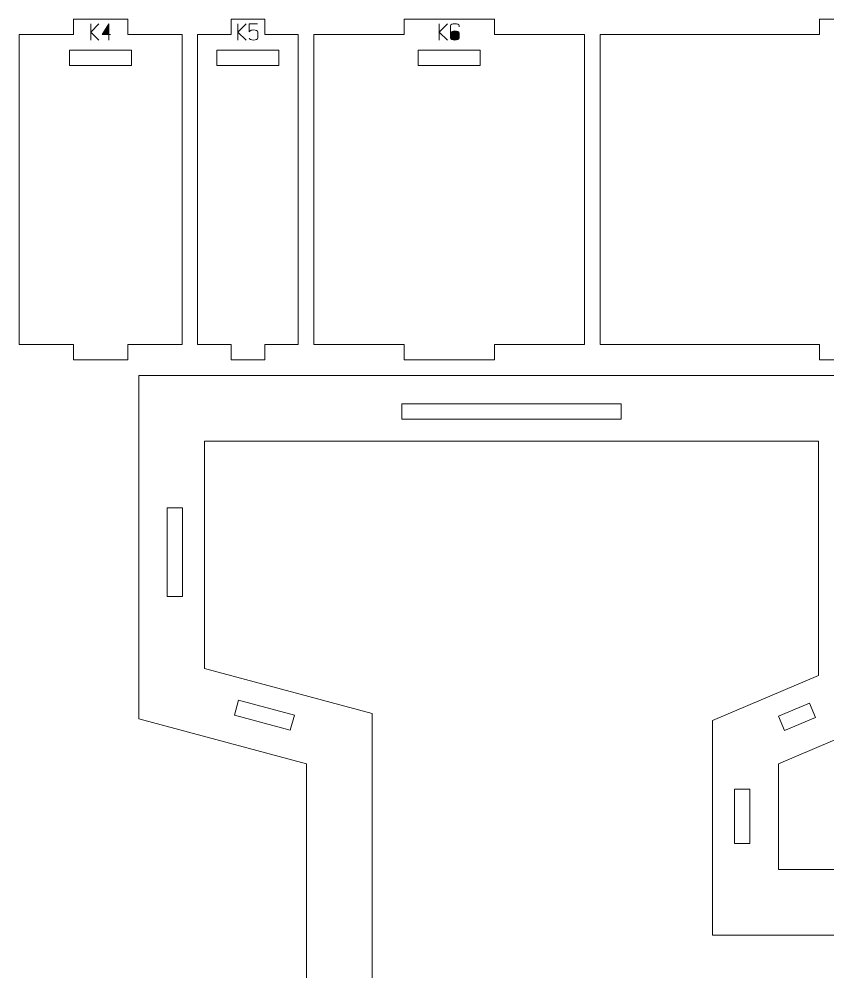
# Model space of a CAD drawing. Header units: centimetres. Extents: x -250 to 250, y -508 to 508.
# Drawn here: x -220.8 to -205.15, y -353.14 to -334.69 of the extents above; entities that cross this region are included whole.
import ezdxf

# ---------------------------------------------------------------- set-up
doc = ezdxf.new("R2010")
doc.units = ezdxf.units.CM
doc.header["$MEASUREMENT"] = 0
doc.layers.add('Capa 1', color=7, linetype='Continuous')

msp = doc.modelspace()

# ---------------------------------------------------------------- hatches: boundary and pattern name
at = {"layer": 'Capa 1', "true_color": 0x3e4095}
h = msp.add_hatch(color=175, dxfattribs=at)
edge = h.paths.add_edge_path()
edge.add_spline(control_points=[(-219.25578, -335.09462), (-219.25578, -335.09462), (-219.41446, -334.94282), (-219.41446, -334.94282), (-219.41446, -334.94282), (-219.41446, -335.09462), (-219.41446, -335.09462), (-219.41446, -335.09462), (-219.41446, -334.77818), (-219.41446, -334.77818), (-219.41446, -334.77818), (-219.41446, -334.94282), (-219.41446, -334.94282), (-219.41446, -334.94282), (-219.25578, -334.77818), (-219.25578, -334.77818), (-219.25578, -334.77818), (-219.41446, -334.94282), (-219.41446, -334.94282), (-219.41446, -334.94282), (-219.25578, -335.09462), (-219.25578, -335.09462)], knot_values=[0, 0, 0, 0, 0.14285714, 0.14285714, 0.14285714, 0.28571429, 0.28571429, 0.28571429, 0.42857143, 0.42857143, 0.42857143, 0.57142857, 0.57142857, 0.57142857, 0.71428571, 0.71428571, 0.71428571, 0.85714286, 0.85714286, 0.85714286, 1, 1, 1, 1], degree=3, periodic=1)
h = msp.add_hatch(color=175, dxfattribs=at)
edge = h.paths.add_edge_path()
edge.add_spline(control_points=[(-219.06454, -334.99006), (-219.06454, -334.99006), (-219.06454, -334.77772), (-219.06454, -334.77772), (-219.06454, -334.77772), (-219.19433, -334.99006), (-219.19433, -334.99006), (-219.19433, -334.99006), (-219.06454, -334.99006), (-219.06454, -334.99006)], knot_values=[0, 0, 0, 0, 0.33333333, 0.33333333, 0.33333333, 0.66666667, 0.66666667, 0.66666667, 1, 1, 1, 1], degree=3, periodic=1)
h = msp.add_hatch(color=175, dxfattribs=at)
edge = h.paths.add_edge_path()
edge.add_spline(control_points=[(-219.06454, -334.99006), (-219.06454, -334.99006), (-219.06454, -335.09462), (-219.06454, -335.09462), (-219.06454, -335.09462), (-219.06454, -334.99006), (-219.06454, -334.99006), (-219.06454, -334.99006), (-219.19433, -334.99006), (-219.19433, -334.99006), (-219.19433, -334.99006), (-219.06454, -334.77772), (-219.06454, -334.77772), (-219.06454, -334.77772), (-219.06454, -334.99006), (-219.06454, -334.99006), (-219.06454, -334.99006), (-219.03473, -334.99006), (-219.03473, -334.99006), (-219.03473, -334.99006), (-219.06454, -334.99006), (-219.06454, -334.99006)], knot_values=[0, 0, 0, 0, 0.14285714, 0.14285714, 0.14285714, 0.28571429, 0.28571429, 0.28571429, 0.42857143, 0.42857143, 0.42857143, 0.57142857, 0.57142857, 0.57142857, 0.71428571, 0.71428571, 0.71428571, 0.85714286, 0.85714286, 0.85714286, 1, 1, 1, 1], degree=3, periodic=1)
h = msp.add_hatch(color=175, dxfattribs=at)
edge = h.paths.add_edge_path()
edge.add_spline(control_points=[(-216.40698, -335.09462), (-216.40698, -335.09462), (-216.56566, -334.94282), (-216.56566, -334.94282), (-216.56566, -334.94282), (-216.56566, -335.09462), (-216.56566, -335.09462), (-216.56566, -335.09462), (-216.56566, -334.77818), (-216.56566, -334.77818), (-216.56566, -334.77818), (-216.56566, -334.94282), (-216.56566, -334.94282), (-216.56566, -334.94282), (-216.40698, -334.77818), (-216.40698, -334.77818), (-216.40698, -334.77818), (-216.56566, -334.94282), (-216.56566, -334.94282), (-216.56566, -334.94282), (-216.40698, -335.09462), (-216.40698, -335.09462)], knot_values=[0, 0, 0, 0, 0.14285714, 0.14285714, 0.14285714, 0.28571429, 0.28571429, 0.28571429, 0.42857143, 0.42857143, 0.42857143, 0.57142857, 0.57142857, 0.57142857, 0.71428571, 0.71428571, 0.71428571, 0.85714286, 0.85714286, 0.85714286, 1, 1, 1, 1], degree=3, periodic=1)
h = msp.add_hatch(color=175, dxfattribs=at)
edge = h.paths.add_edge_path()
edge.add_spline(control_points=[(-216.26298, -335.09462), (-216.28652, -335.09462), (-216.30617, -335.09118), (-216.32191, -335.0843), (-216.33766, -335.07742), (-216.34553, -335.06909), (-216.34553, -335.05931), (-216.34553, -335.06909), (-216.33766, -335.07742), (-216.32191, -335.0843), (-216.30617, -335.09118), (-216.28652, -335.09462), (-216.26298, -335.09462), (-216.23944, -335.09462), (-216.21979, -335.09118), (-216.20405, -335.0843), (-216.1883, -335.07742), (-216.18043, -335.06909), (-216.18043, -335.05931), (-216.18043, -335.05931), (-216.18043, -334.93365), (-216.18043, -334.93365), (-216.18043, -334.92386), (-216.1883, -334.91553), (-216.20405, -334.90865), (-216.21979, -334.90177), (-216.23944, -334.89833), (-216.26298, -334.89833), (-216.28438, -334.90017), (-216.30089, -334.90262), (-216.31251, -334.90567), (-216.32413, -334.90873), (-216.33513, -334.91806), (-216.34553, -334.93365), (-216.34553, -334.93365), (-216.34553, -334.77818), (-216.34553, -334.77818), (-216.34553, -334.77818), (-216.18593, -334.77818), (-216.18593, -334.77818), (-216.18593, -334.77818), (-216.34553, -334.77818), (-216.34553, -334.77818), (-216.34553, -334.77818), (-216.34553, -334.93365), (-216.34553, -334.93365), (-216.33513, -334.91806), (-216.32413, -334.90873), (-216.31251, -334.90567), (-216.30089, -334.90262), (-216.28438, -334.90017), (-216.26298, -334.89833), (-216.23944, -334.89833), (-216.21979, -334.90177), (-216.20405, -334.90865), (-216.1883, -334.91553), (-216.18043, -334.92386), (-216.18043, -334.93365), (-216.18043, -334.93365), (-216.18043, -335.05931), (-216.18043, -335.05931), (-216.18043, -335.06909), (-216.1883, -335.07742), (-216.20405, -335.0843), (-216.21979, -335.09118), (-216.23944, -335.09462), (-216.26298, -335.09462)], knot_values=[0, 0, 0, 0, 0.04545455, 0.04545455, 0.04545455, 0.09090909, 0.09090909, 0.09090909, 0.13636364, 0.13636364, 0.13636364, 0.18181818, 0.18181818, 0.18181818, 0.22727273, 0.22727273, 0.22727273, 0.27272727, 0.27272727, 0.27272727, 0.31818182, 0.31818182, 0.31818182, 0.36363636, 0.36363636, 0.36363636, 0.40909091, 0.40909091, 0.40909091, 0.45454545, 0.45454545, 0.45454545, 0.5, 0.5, 0.5, 0.54545455, 0.54545455, 0.54545455, 0.59090909, 0.59090909, 0.59090909, 0.63636364, 0.63636364, 0.63636364, 0.68181818, 0.68181818, 0.68181818, 0.72727273, 0.72727273, 0.72727273, 0.77272727, 0.77272727, 0.77272727, 0.81818182, 0.81818182, 0.81818182, 0.86363636, 0.86363636, 0.86363636, 0.90909091, 0.90909091, 0.90909091, 0.95454545, 0.95454545, 0.95454545, 1, 1, 1, 1], degree=3, periodic=1)
h = msp.add_hatch(color=175, dxfattribs=at)
edge = h.paths.add_edge_path()
edge.add_spline(control_points=[(-212.51127, -335.09462), (-212.51127, -335.09462), (-212.66995, -334.94282), (-212.66995, -334.94282), (-212.66995, -334.94282), (-212.66995, -335.09462), (-212.66995, -335.09462), (-212.66995, -335.09462), (-212.66995, -334.77818), (-212.66995, -334.77818), (-212.66995, -334.77818), (-212.66995, -334.94282), (-212.66995, -334.94282), (-212.66995, -334.94282), (-212.51127, -334.77818), (-212.51127, -334.77818), (-212.51127, -334.77818), (-212.66995, -334.94282), (-212.66995, -334.94282), (-212.66995, -334.94282), (-212.51127, -335.09462), (-212.51127, -335.09462)], knot_values=[0, 0, 0, 0, 0.14285714, 0.14285714, 0.14285714, 0.28571429, 0.28571429, 0.28571429, 0.42857143, 0.42857143, 0.42857143, 0.57142857, 0.57142857, 0.57142857, 0.71428571, 0.71428571, 0.71428571, 0.85714286, 0.85714286, 0.85714286, 1, 1, 1, 1], degree=3, periodic=1)
h = msp.add_hatch(color=175, dxfattribs=at)
edge = h.paths.add_edge_path()
edge.add_spline(control_points=[(-212.36727, -335.09462), (-212.39081, -335.09462), (-212.41046, -335.09118), (-212.4262, -335.0843), (-212.44195, -335.07742), (-212.44982, -335.06909), (-212.44982, -335.05931), (-212.44982, -335.05931), (-212.44982, -334.95245), (-212.44982, -334.95245), (-212.44982, -334.95245), (-212.44982, -334.81349), (-212.44982, -334.81349), (-212.44982, -334.80371), (-212.44195, -334.79538), (-212.4262, -334.7885), (-212.41046, -334.78162), (-212.39081, -334.77818), (-212.36727, -334.77818), (-212.34373, -334.77818), (-212.32408, -334.78162), (-212.30834, -334.7885), (-212.29259, -334.79538), (-212.28472, -334.80371), (-212.28472, -334.81349), (-212.28472, -334.81349), (-212.28472, -334.83917), (-212.28472, -334.83917), (-212.28472, -334.83917), (-212.28472, -334.81349), (-212.28472, -334.81349), (-212.28472, -334.80371), (-212.29259, -334.79538), (-212.30834, -334.7885), (-212.32408, -334.78162), (-212.34373, -334.77818), (-212.36727, -334.77818), (-212.39081, -334.77818), (-212.41046, -334.78162), (-212.4262, -334.7885), (-212.44195, -334.79538), (-212.44982, -334.80371), (-212.44982, -334.81349), (-212.44982, -334.81349), (-212.44982, -334.95245), (-212.44982, -334.95245), (-212.44982, -334.94328), (-212.44027, -334.9351), (-212.42116, -334.92792), (-212.40205, -334.92073), (-212.38409, -334.91714), (-212.36727, -334.91714), (-212.34373, -334.91714), (-212.32408, -334.92058), (-212.30834, -334.92746), (-212.29259, -334.93434), (-212.28472, -334.94267), (-212.28472, -334.95245), (-212.28472, -334.95245), (-212.28472, -335.05931), (-212.28472, -335.05931), (-212.28472, -335.06909), (-212.29259, -335.07742), (-212.30834, -335.0843), (-212.32408, -335.09118), (-212.34373, -335.09462), (-212.36727, -335.09462)], knot_values=[0, 0, 0, 0, 0.04545455, 0.04545455, 0.04545455, 0.09090909, 0.09090909, 0.09090909, 0.13636364, 0.13636364, 0.13636364, 0.18181818, 0.18181818, 0.18181818, 0.22727273, 0.22727273, 0.22727273, 0.27272727, 0.27272727, 0.27272727, 0.31818182, 0.31818182, 0.31818182, 0.36363636, 0.36363636, 0.36363636, 0.40909091, 0.40909091, 0.40909091, 0.45454545, 0.45454545, 0.45454545, 0.5, 0.5, 0.5, 0.54545455, 0.54545455, 0.54545455, 0.59090909, 0.59090909, 0.59090909, 0.63636364, 0.63636364, 0.63636364, 0.68181818, 0.68181818, 0.68181818, 0.72727273, 0.72727273, 0.72727273, 0.77272727, 0.77272727, 0.77272727, 0.81818182, 0.81818182, 0.81818182, 0.86363636, 0.86363636, 0.86363636, 0.90909091, 0.90909091, 0.90909091, 0.95454545, 0.95454545, 0.95454545, 1, 1, 1, 1], degree=3, periodic=1)
h = msp.add_hatch(color=175, dxfattribs=at)
edge = h.paths.add_edge_path()
edge.add_spline(control_points=[(-212.44982, -335.05931), (-212.44982, -335.06909), (-212.44195, -335.07742), (-212.4262, -335.0843), (-212.41046, -335.09118), (-212.39081, -335.09462), (-212.36727, -335.09462), (-212.34373, -335.09462), (-212.32408, -335.09118), (-212.30834, -335.0843), (-212.29259, -335.07742), (-212.28472, -335.06909), (-212.28472, -335.05931), (-212.28472, -335.05931), (-212.28472, -334.95245), (-212.28472, -334.95245), (-212.28472, -334.94267), (-212.29259, -334.93434), (-212.30834, -334.92746), (-212.32408, -334.92058), (-212.34373, -334.91714), (-212.36727, -334.91714), (-212.38409, -334.91714), (-212.40205, -334.92073), (-212.42116, -334.92792), (-212.44027, -334.9351), (-212.44982, -334.94328), (-212.44982, -334.95245), (-212.44982, -334.95245), (-212.44982, -335.05931), (-212.44982, -335.05931)], knot_values=[0, 0, 0, 0, 0.1, 0.1, 0.1, 0.2, 0.2, 0.2, 0.3, 0.3, 0.3, 0.4, 0.4, 0.4, 0.5, 0.5, 0.5, 0.6, 0.6, 0.6, 0.7, 0.7, 0.7, 0.8, 0.8, 0.8, 0.9, 0.9, 0.9, 1, 1, 1, 1], degree=3, periodic=1)

# ---------------------------------------------------------------- linework, layer by layer
at = {"layer": 'Capa 1', "color": 240, "lineweight": 9}
for points, knots in [([(-220.80142, -334.98822), (-220.80142, -334.98822), (-220.80142, -340.98822), (-220.80142, -340.98822), (-220.80142, -340.98822), (-219.7502, -340.98822), (-219.7502, -340.98822), (-219.7502, -340.98822), (-219.7502, -341.28822), (-219.7502, -341.28822), (-219.7502, -341.28822), (-218.69898, -341.28822), (-218.69898, -341.28822), (-218.69898, -341.28822), (-218.69898, -340.98822), (-218.69898, -340.98822), (-218.69898, -340.98822), (-217.64777, -340.98822), (-217.64777, -340.98822), (-217.64777, -340.98822), (-217.64777, -334.98822), (-217.64777, -334.98822), (-217.64777, -334.98822), (-218.69898, -334.98822), (-218.69898, -334.98822), (-218.69898, -334.98822), (-218.69898, -334.68822), (-218.69898, -334.68822), (-218.69898, -334.68822), (-219.7502, -334.68822), (-219.7502, -334.68822), (-219.7502, -334.68822), (-219.7502, -334.98822), (-219.7502, -334.98822), (-219.7502, -334.98822), (-220.80142, -334.98822), (-220.80142, -334.98822)], [0, 0, 0, 0, 0.08333333, 0.08333333, 0.08333333, 0.16666667, 0.16666667, 0.16666667, 0.25, 0.25, 0.25, 0.33333333, 0.33333333, 0.33333333, 0.41666667, 0.41666667, 0.41666667, 0.5, 0.5, 0.5, 0.58333333, 0.58333333, 0.58333333, 0.66666667, 0.66666667, 0.66666667, 0.75, 0.75, 0.75, 0.83333333, 0.83333333, 0.83333333, 0.91666667, 0.91666667, 0.91666667, 1, 1, 1, 1]), ([(-217.34777, -334.98822), (-217.34777, -334.98822), (-217.34777, -340.98822), (-217.34777, -340.98822), (-217.34777, -340.98822), (-216.69795, -340.98822), (-216.69795, -340.98822), (-216.69795, -340.98822), (-216.69795, -341.28822), (-216.69795, -341.28822), (-216.69795, -341.28822), (-216.04814, -341.28822), (-216.04814, -341.28822), (-216.04814, -341.28822), (-216.04814, -340.98822), (-216.04814, -340.98822), (-216.04814, -340.98822), (-215.39833, -340.98822), (-215.39833, -340.98822), (-215.39833, -340.98822), (-215.39833, -334.98822), (-215.39833, -334.98822), (-215.39833, -334.98822), (-216.04814, -334.98822), (-216.04814, -334.98822), (-216.04814, -334.98822), (-216.04814, -334.68822), (-216.04814, -334.68822), (-216.04814, -334.68822), (-216.69795, -334.68822), (-216.69795, -334.68822), (-216.69795, -334.68822), (-216.69795, -334.98822), (-216.69795, -334.98822), (-216.69795, -334.98822), (-217.34777, -334.98822), (-217.34777, -334.98822)], [0, 0, 0, 0, 0.08333333, 0.08333333, 0.08333333, 0.16666667, 0.16666667, 0.16666667, 0.25, 0.25, 0.25, 0.33333333, 0.33333333, 0.33333333, 0.41666667, 0.41666667, 0.41666667, 0.5, 0.5, 0.5, 0.58333333, 0.58333333, 0.58333333, 0.66666667, 0.66666667, 0.66666667, 0.75, 0.75, 0.75, 0.83333333, 0.83333333, 0.83333333, 0.91666667, 0.91666667, 0.91666667, 1, 1, 1, 1]), ([(-215.09833, -334.98822), (-215.09833, -334.98822), (-215.09833, -340.98822), (-215.09833, -340.98822), (-215.09833, -340.98822), (-213.351, -340.98822), (-213.351, -340.98822), (-213.351, -340.98822), (-213.351, -341.28822), (-213.351, -341.28822), (-213.351, -341.28822), (-211.60368, -341.28822), (-211.60368, -341.28822), (-211.60368, -341.28822), (-211.60368, -340.98822), (-211.60368, -340.98822), (-211.60368, -340.98822), (-209.85635, -340.98822), (-209.85635, -340.98822), (-209.85635, -340.98822), (-209.85635, -334.98822), (-209.85635, -334.98822), (-209.85635, -334.98822), (-211.60368, -334.98822), (-211.60368, -334.98822), (-211.60368, -334.98822), (-211.60368, -334.68822), (-211.60368, -334.68822), (-211.60368, -334.68822), (-213.351, -334.68822), (-213.351, -334.68822), (-213.351, -334.68822), (-213.351, -334.98822), (-213.351, -334.98822), (-213.351, -334.98822), (-215.09833, -334.98822), (-215.09833, -334.98822)], [0, 0, 0, 0, 0.08333333, 0.08333333, 0.08333333, 0.16666667, 0.16666667, 0.16666667, 0.25, 0.25, 0.25, 0.33333333, 0.33333333, 0.33333333, 0.41666667, 0.41666667, 0.41666667, 0.5, 0.5, 0.5, 0.58333333, 0.58333333, 0.58333333, 0.66666667, 0.66666667, 0.66666667, 0.75, 0.75, 0.75, 0.83333333, 0.83333333, 0.83333333, 0.91666667, 0.91666667, 0.91666667, 1, 1, 1, 1]), ([(-209.55635, -334.98822), (-209.55635, -334.98822), (-209.55635, -340.98822), (-209.55635, -340.98822), (-209.55635, -340.98822), (-205.3133, -340.98822), (-205.3133, -340.98822), (-205.3133, -340.98822), (-205.3133, -341.28822), (-205.3133, -341.28822), (-205.3133, -341.28822), (-201.07025, -341.28822), (-201.07025, -341.28822), (-201.07025, -341.28822), (-201.07025, -340.98822), (-201.07025, -340.98822), (-201.07025, -340.98822), (-196.8272, -340.98822), (-196.8272, -340.98822), (-196.8272, -340.98822), (-196.8272, -334.98822), (-196.8272, -334.98822), (-196.8272, -334.98822), (-201.07025, -334.98822), (-201.07025, -334.98822), (-201.07025, -334.98822), (-201.07025, -334.68822), (-201.07025, -334.68822), (-201.07025, -334.68822), (-205.3133, -334.68822), (-205.3133, -334.68822), (-205.3133, -334.68822), (-205.3133, -334.98822), (-205.3133, -334.98822), (-205.3133, -334.98822), (-209.55635, -334.98822), (-209.55635, -334.98822)], [0, 0, 0, 0, 0.08333333, 0.08333333, 0.08333333, 0.16666667, 0.16666667, 0.16666667, 0.25, 0.25, 0.25, 0.33333333, 0.33333333, 0.33333333, 0.41666667, 0.41666667, 0.41666667, 0.5, 0.5, 0.5, 0.58333333, 0.58333333, 0.58333333, 0.66666667, 0.66666667, 0.66666667, 0.75, 0.75, 0.75, 0.83333333, 0.83333333, 0.83333333, 0.91666667, 0.91666667, 0.91666667, 1, 1, 1, 1]), ([(-219.82459, -335.58835), (-219.82459, -335.58835), (-218.62459, -335.58835), (-218.62459, -335.58835), (-218.62459, -335.58835), (-218.62459, -335.28835), (-218.62459, -335.28835), (-218.62459, -335.28835), (-219.82459, -335.28835), (-219.82459, -335.28835), (-219.82459, -335.28835), (-219.82459, -335.58835), (-219.82459, -335.58835)], [0, 0, 0, 0, 0.25, 0.25, 0.25, 0.5, 0.5, 0.5, 0.75, 0.75, 0.75, 1, 1, 1, 1]), ([(-216.97305, -335.58835), (-216.97305, -335.58835), (-215.77305, -335.58835), (-215.77305, -335.58835), (-215.77305, -335.58835), (-215.77305, -335.28835), (-215.77305, -335.28835), (-215.77305, -335.28835), (-216.97305, -335.28835), (-216.97305, -335.28835), (-216.97305, -335.28835), (-216.97305, -335.58835), (-216.97305, -335.58835)], [0, 0, 0, 0, 0.25, 0.25, 0.25, 0.5, 0.5, 0.5, 0.75, 0.75, 0.75, 1, 1, 1, 1]), ([(-213.07734, -335.58835), (-213.07734, -335.58835), (-211.87734, -335.58835), (-211.87734, -335.58835), (-211.87734, -335.58835), (-211.87734, -335.28835), (-211.87734, -335.28835), (-211.87734, -335.28835), (-213.07734, -335.28835), (-213.07734, -335.28835), (-213.07734, -335.28835), (-213.07734, -335.58835), (-213.07734, -335.58835)], [0, 0, 0, 0, 0.25, 0.25, 0.25, 0.5, 0.5, 0.5, 0.75, 0.75, 0.75, 1, 1, 1, 1]), ([(-187.28525, -341.59769), (-187.28525, -341.59769), (-187.28525, -348.24038), (-187.28525, -348.24038), (-187.28525, -348.24038), (-191.44005, -349.12785), (-191.44005, -349.12785), (-191.44005, -349.12785), (-196.24829, -353.19687), (-196.24829, -353.19687), (-196.24829, -353.19687), (-190.3156, -364.54466), (-190.3156, -364.54466), (-190.3156, -364.54466), (-187.28525, -365.41422), (-187.28525, -365.41422), (-187.28525, -365.41422), (-187.28525, -371.5881), (-187.28525, -371.5881), (-187.28525, -371.5881), (-201.49805, -371.5881), (-201.49805, -371.5881), (-201.49805, -371.5881), (-201.49805, -365.41422), (-201.49805, -365.41422), (-201.49805, -365.41422), (-199.364, -364.54466), (-199.364, -364.54466), (-199.364, -364.54466), (-202.69314, -358.45773), (-202.69314, -358.45773), (-202.69314, -358.45773), (-206.10762, -361.41423), (-206.10762, -361.41423), (-206.10762, -361.41423), (-206.10762, -364.54466), (-206.10762, -364.54466), (-206.10762, -364.54466), (-203.97356, -365.41422), (-203.97356, -365.41422), (-203.97356, -365.41422), (-203.97356, -371.02289), (-203.97356, -371.02289), (-203.97356, -371.02289), (-204.48573, -371.5881), (-204.48573, -371.5881), (-204.48573, -371.5881), (-218.48514, -371.5881), (-218.48514, -371.5881), (-218.48514, -371.5881), (-218.48514, -365.41422), (-218.48514, -365.41422), (-218.48514, -365.41422), (-215.24138, -364.54466), (-215.24138, -364.54466), (-215.24138, -364.54466), (-215.24138, -349.10993), (-215.24138, -349.10993), (-215.24138, -349.10993), (-218.48514, -348.24038), (-218.48514, -348.24038), (-218.48514, -348.24038), (-218.48514, -341.58822), (-218.48514, -341.58822), (-218.48514, -341.58822), (-204.05893, -341.58822), (-204.05893, -341.58822), (-204.05893, -341.58822), (-204.05893, -348.24038), (-204.05893, -348.24038), (-204.05893, -348.24038), (-206.10762, -349.10993), (-206.10762, -349.10993), (-206.10762, -349.10993), (-206.10762, -351.1534), (-206.10762, -351.1534), (-206.10762, -351.1534), (-201.34614, -351.1534), (-201.34614, -351.1534), (-201.34614, -351.1534), (-201.54075, -341.58822), (-201.54075, -341.58822), (-201.54075, -341.58822), (-187.28525, -341.59769), (-187.28525, -341.59769)], [0, 0, 0, 0, 0.03571429, 0.03571429, 0.03571429, 0.07142857, 0.07142857, 0.07142857, 0.10714286, 0.10714286, 0.10714286, 0.14285714, 0.14285714, 0.14285714, 0.17857143, 0.17857143, 0.17857143, 0.21428571, 0.21428571, 0.21428571, 0.25, 0.25, 0.25, 0.28571429, 0.28571429, 0.28571429, 0.32142857, 0.32142857, 0.32142857, 0.35714286, 0.35714286, 0.35714286, 0.39285714, 0.39285714, 0.39285714, 0.42857143, 0.42857143, 0.42857143, 0.46428571, 0.46428571, 0.46428571, 0.5, 0.5, 0.5, 0.53571429, 0.53571429, 0.53571429, 0.57142857, 0.57142857, 0.57142857, 0.60714286, 0.60714286, 0.60714286, 0.64285714, 0.64285714, 0.64285714, 0.67857143, 0.67857143, 0.67857143, 0.71428571, 0.71428571, 0.71428571, 0.75, 0.75, 0.75, 0.78571429, 0.78571429, 0.78571429, 0.82142857, 0.82142857, 0.82142857, 0.85714286, 0.85714286, 0.85714286, 0.89285714, 0.89285714, 0.89285714, 0.92857143, 0.92857143, 0.92857143, 0.96428571, 0.96428571, 0.96428571, 1, 1, 1, 1]), ([(-213.39356, -342.43675), (-213.39356, -342.43675), (-209.15051, -342.43675), (-209.15051, -342.43675), (-209.15051, -342.43675), (-209.15051, -342.13675), (-209.15051, -342.13675), (-209.15051, -342.13675), (-213.39356, -342.13675), (-213.39356, -342.13675), (-213.39356, -342.13675), (-213.39356, -342.43675), (-213.39356, -342.43675)], [0, 0, 0, 0, 0.25, 0.25, 0.25, 0.5, 0.5, 0.5, 0.75, 0.75, 0.75, 1, 1, 1, 1]), ([(-188.55804, -342.86963), (-188.55804, -342.86963), (-200.24178, -342.86187), (-200.24178, -342.86187), (-200.24178, -342.86187), (-200.04719, -352.42619), (-200.04719, -352.42619), (-200.04719, -352.42619), (-207.38041, -352.42619), (-207.38041, -352.42619), (-207.38041, -352.42619), (-207.38041, -348.26746), (-207.38041, -348.26746), (-207.38041, -348.26746), (-205.33172, -347.39791), (-205.33172, -347.39791), (-205.33172, -347.39791), (-205.33172, -342.86101), (-205.33172, -342.86101), (-205.33172, -342.86101), (-217.21235, -342.86101), (-217.21235, -342.86101), (-217.21235, -342.86101), (-217.21235, -347.26385), (-217.21235, -347.26385), (-217.21235, -347.26385), (-213.96859, -348.1334), (-213.96859, -348.1334), (-213.96859, -348.1334), (-213.96859, -365.52119), (-213.96859, -365.52119), (-213.96859, -365.52119), (-217.21235, -366.39075), (-217.21235, -366.39075), (-217.21235, -366.39075), (-217.21235, -370.31531), (-217.21235, -370.31531), (-217.21235, -370.31531), (-205.24635, -370.31531), (-205.24635, -370.31531), (-205.24635, -370.31531), (-205.24635, -366.26999), (-205.24635, -366.26999), (-205.24635, -366.26999), (-207.38041, -365.40043), (-207.38041, -365.40043), (-207.38041, -365.40043), (-207.38041, -360.83269), (-207.38041, -360.83269), (-207.38041, -360.83269), (-202.33354, -356.46275), (-202.33354, -356.46275), (-202.33354, -356.46275), (-197.56295, -365.18519), (-197.56295, -365.18519), (-197.56295, -365.18519), (-200.22526, -366.26999), (-200.22526, -366.26999), (-200.22526, -366.26999), (-200.22526, -370.31531), (-200.22526, -370.31531), (-200.22526, -370.31531), (-188.55804, -370.31531), (-188.55804, -370.31531), (-188.55804, -370.31531), (-188.55804, -366.37315), (-188.55804, -366.37315), (-188.55804, -366.37315), (-191.19087, -365.61766), (-191.19087, -365.61766), (-191.19087, -365.61766), (-197.84834, -352.88354), (-197.84834, -352.88354), (-197.84834, -352.88354), (-192.01837, -347.94988), (-192.01837, -347.94988), (-192.01837, -347.94988), (-188.55804, -347.21075), (-188.55804, -347.21075), (-188.55804, -347.21075), (-188.55804, -342.86963), (-188.55804, -342.86963)], [0, 0, 0, 0, 0.03703704, 0.03703704, 0.03703704, 0.07407407, 0.07407407, 0.07407407, 0.11111111, 0.11111111, 0.11111111, 0.14814815, 0.14814815, 0.14814815, 0.18518519, 0.18518519, 0.18518519, 0.22222222, 0.22222222, 0.22222222, 0.25925926, 0.25925926, 0.25925926, 0.2962963, 0.2962963, 0.2962963, 0.33333333, 0.33333333, 0.33333333, 0.37037037, 0.37037037, 0.37037037, 0.40740741, 0.40740741, 0.40740741, 0.44444444, 0.44444444, 0.44444444, 0.48148148, 0.48148148, 0.48148148, 0.51851852, 0.51851852, 0.51851852, 0.55555556, 0.55555556, 0.55555556, 0.59259259, 0.59259259, 0.59259259, 0.62962963, 0.62962963, 0.62962963, 0.66666667, 0.66666667, 0.66666667, 0.7037037, 0.7037037, 0.7037037, 0.74074074, 0.74074074, 0.74074074, 0.77777778, 0.77777778, 0.77777778, 0.81481481, 0.81481481, 0.81481481, 0.85185185, 0.85185185, 0.85185185, 0.88888889, 0.88888889, 0.88888889, 0.92592593, 0.92592593, 0.92592593, 0.96296296, 0.96296296, 0.96296296, 1, 1, 1, 1]), ([(-217.63661, -345.87182), (-217.63661, -345.87182), (-217.63661, -344.15429), (-217.63661, -344.15429), (-217.63661, -344.15429), (-217.93661, -344.15429), (-217.93661, -344.15429), (-217.93661, -344.15429), (-217.93661, -345.87182), (-217.93661, -345.87182), (-217.93661, -345.87182), (-217.63661, -345.87182), (-217.63661, -345.87182)], [0, 0, 0, 0, 0.25, 0.25, 0.25, 0.5, 0.5, 0.5, 0.75, 0.75, 0.75, 1, 1, 1, 1]), ([(-215.4741, -348.16906), (-215.4741, -348.16906), (-216.55536, -347.87921), (-216.55536, -347.87921), (-216.55536, -347.87921), (-216.63303, -348.16898), (-216.63303, -348.16898), (-216.63303, -348.16898), (-215.55178, -348.45883), (-215.55178, -348.45883), (-215.55178, -348.45883), (-215.4741, -348.16906), (-215.4741, -348.16906)], [0, 0, 0, 0, 0.25, 0.25, 0.25, 0.5, 0.5, 0.5, 0.75, 0.75, 0.75, 1, 1, 1, 1]), ([(-205.50562, -347.93261), (-205.50562, -347.93261), (-206.10378, -348.1865), (-206.10378, -348.1865), (-206.10378, -348.1865), (-205.98657, -348.46265), (-205.98657, -348.46265), (-205.98657, -348.46265), (-205.38841, -348.20877), (-205.38841, -348.20877), (-205.38841, -348.20877), (-205.50562, -347.93261), (-205.50562, -347.93261)], [0, 0, 0, 0, 0.25, 0.25, 0.25, 0.5, 0.5, 0.5, 0.75, 0.75, 0.75, 1, 1, 1, 1]), ([(-206.95615, -349.5995), (-206.95615, -349.5995), (-206.95615, -350.65071), (-206.95615, -350.65071), (-206.95615, -350.65071), (-206.65615, -350.65071), (-206.65615, -350.65071), (-206.65615, -350.65071), (-206.65615, -349.5995), (-206.65615, -349.5995), (-206.65615, -349.5995), (-206.95615, -349.5995), (-206.95615, -349.5995)], [0, 0, 0, 0, 0.25, 0.25, 0.25, 0.5, 0.5, 0.5, 0.75, 0.75, 0.75, 1, 1, 1, 1])]:
    msp.add_open_spline(points, degree=3, knots=knots, dxfattribs=at)
at = {"layer": 'Capa 1', "color": 114, "lineweight": 9}
for points, knots in [([(-219.25578, -335.09462), (-219.25578, -335.09462), (-219.41446, -334.94282), (-219.41446, -334.94282), (-219.41446, -334.94282), (-219.41446, -335.09462), (-219.41446, -335.09462), (-219.41446, -335.09462), (-219.41446, -334.77818), (-219.41446, -334.77818), (-219.41446, -334.77818), (-219.41446, -334.94282), (-219.41446, -334.94282), (-219.41446, -334.94282), (-219.25578, -334.77818), (-219.25578, -334.77818), (-219.25578, -334.77818), (-219.41446, -334.94282), (-219.41446, -334.94282), (-219.41446, -334.94282), (-219.25578, -335.09462), (-219.25578, -335.09462)], [0, 0, 0, 0, 0.14285714, 0.14285714, 0.14285714, 0.28571429, 0.28571429, 0.28571429, 0.42857143, 0.42857143, 0.42857143, 0.57142857, 0.57142857, 0.57142857, 0.71428571, 0.71428571, 0.71428571, 0.85714286, 0.85714286, 0.85714286, 1, 1, 1, 1]), ([(-219.06454, -334.99006), (-219.06454, -334.99006), (-219.06454, -334.77772), (-219.06454, -334.77772), (-219.06454, -334.77772), (-219.19433, -334.99006), (-219.19433, -334.99006), (-219.19433, -334.99006), (-219.06454, -334.99006), (-219.06454, -334.99006)], [0, 0, 0, 0, 0.33333333, 0.33333333, 0.33333333, 0.66666667, 0.66666667, 0.66666667, 1, 1, 1, 1]), ([(-219.06454, -334.99006), (-219.06454, -334.99006), (-219.06454, -335.09462), (-219.06454, -335.09462), (-219.06454, -335.09462), (-219.06454, -334.99006), (-219.06454, -334.99006), (-219.06454, -334.99006), (-219.19433, -334.99006), (-219.19433, -334.99006), (-219.19433, -334.99006), (-219.06454, -334.77772), (-219.06454, -334.77772), (-219.06454, -334.77772), (-219.06454, -334.99006), (-219.06454, -334.99006), (-219.06454, -334.99006), (-219.03473, -334.99006), (-219.03473, -334.99006), (-219.03473, -334.99006), (-219.06454, -334.99006), (-219.06454, -334.99006)], [0, 0, 0, 0, 0.14285714, 0.14285714, 0.14285714, 0.28571429, 0.28571429, 0.28571429, 0.42857143, 0.42857143, 0.42857143, 0.57142857, 0.57142857, 0.57142857, 0.71428571, 0.71428571, 0.71428571, 0.85714286, 0.85714286, 0.85714286, 1, 1, 1, 1]), ([(-216.40698, -335.09462), (-216.40698, -335.09462), (-216.56566, -334.94282), (-216.56566, -334.94282), (-216.56566, -334.94282), (-216.56566, -335.09462), (-216.56566, -335.09462), (-216.56566, -335.09462), (-216.56566, -334.77818), (-216.56566, -334.77818), (-216.56566, -334.77818), (-216.56566, -334.94282), (-216.56566, -334.94282), (-216.56566, -334.94282), (-216.40698, -334.77818), (-216.40698, -334.77818), (-216.40698, -334.77818), (-216.56566, -334.94282), (-216.56566, -334.94282), (-216.56566, -334.94282), (-216.40698, -335.09462), (-216.40698, -335.09462)], [0, 0, 0, 0, 0.14285714, 0.14285714, 0.14285714, 0.28571429, 0.28571429, 0.28571429, 0.42857143, 0.42857143, 0.42857143, 0.57142857, 0.57142857, 0.57142857, 0.71428571, 0.71428571, 0.71428571, 0.85714286, 0.85714286, 0.85714286, 1, 1, 1, 1]), ([(-216.26298, -335.09462), (-216.28652, -335.09462), (-216.30617, -335.09118), (-216.32191, -335.0843), (-216.33766, -335.07742), (-216.34553, -335.06909), (-216.34553, -335.05931), (-216.34553, -335.06909), (-216.33766, -335.07742), (-216.32191, -335.0843), (-216.30617, -335.09118), (-216.28652, -335.09462), (-216.26298, -335.09462), (-216.23944, -335.09462), (-216.21979, -335.09118), (-216.20405, -335.0843), (-216.1883, -335.07742), (-216.18043, -335.06909), (-216.18043, -335.05931), (-216.18043, -335.05931), (-216.18043, -334.93365), (-216.18043, -334.93365), (-216.18043, -334.92386), (-216.1883, -334.91553), (-216.20405, -334.90865), (-216.21979, -334.90177), (-216.23944, -334.89833), (-216.26298, -334.89833), (-216.28438, -334.90017), (-216.30089, -334.90262), (-216.31251, -334.90567), (-216.32413, -334.90873), (-216.33513, -334.91806), (-216.34553, -334.93365), (-216.34553, -334.93365), (-216.34553, -334.77818), (-216.34553, -334.77818), (-216.34553, -334.77818), (-216.18593, -334.77818), (-216.18593, -334.77818), (-216.18593, -334.77818), (-216.34553, -334.77818), (-216.34553, -334.77818), (-216.34553, -334.77818), (-216.34553, -334.93365), (-216.34553, -334.93365), (-216.33513, -334.91806), (-216.32413, -334.90873), (-216.31251, -334.90567), (-216.30089, -334.90262), (-216.28438, -334.90017), (-216.26298, -334.89833), (-216.23944, -334.89833), (-216.21979, -334.90177), (-216.20405, -334.90865), (-216.1883, -334.91553), (-216.18043, -334.92386), (-216.18043, -334.93365), (-216.18043, -334.93365), (-216.18043, -335.05931), (-216.18043, -335.05931), (-216.18043, -335.06909), (-216.1883, -335.07742), (-216.20405, -335.0843), (-216.21979, -335.09118), (-216.23944, -335.09462), (-216.26298, -335.09462)], [0, 0, 0, 0, 0.04545455, 0.04545455, 0.04545455, 0.09090909, 0.09090909, 0.09090909, 0.13636364, 0.13636364, 0.13636364, 0.18181818, 0.18181818, 0.18181818, 0.22727273, 0.22727273, 0.22727273, 0.27272727, 0.27272727, 0.27272727, 0.31818182, 0.31818182, 0.31818182, 0.36363636, 0.36363636, 0.36363636, 0.40909091, 0.40909091, 0.40909091, 0.45454545, 0.45454545, 0.45454545, 0.5, 0.5, 0.5, 0.54545455, 0.54545455, 0.54545455, 0.59090909, 0.59090909, 0.59090909, 0.63636364, 0.63636364, 0.63636364, 0.68181818, 0.68181818, 0.68181818, 0.72727273, 0.72727273, 0.72727273, 0.77272727, 0.77272727, 0.77272727, 0.81818182, 0.81818182, 0.81818182, 0.86363636, 0.86363636, 0.86363636, 0.90909091, 0.90909091, 0.90909091, 0.95454545, 0.95454545, 0.95454545, 1, 1, 1, 1]), ([(-212.51127, -335.09462), (-212.51127, -335.09462), (-212.66995, -334.94282), (-212.66995, -334.94282), (-212.66995, -334.94282), (-212.66995, -335.09462), (-212.66995, -335.09462), (-212.66995, -335.09462), (-212.66995, -334.77818), (-212.66995, -334.77818), (-212.66995, -334.77818), (-212.66995, -334.94282), (-212.66995, -334.94282), (-212.66995, -334.94282), (-212.51127, -334.77818), (-212.51127, -334.77818), (-212.51127, -334.77818), (-212.66995, -334.94282), (-212.66995, -334.94282), (-212.66995, -334.94282), (-212.51127, -335.09462), (-212.51127, -335.09462)], [0, 0, 0, 0, 0.14285714, 0.14285714, 0.14285714, 0.28571429, 0.28571429, 0.28571429, 0.42857143, 0.42857143, 0.42857143, 0.57142857, 0.57142857, 0.57142857, 0.71428571, 0.71428571, 0.71428571, 0.85714286, 0.85714286, 0.85714286, 1, 1, 1, 1]), ([(-212.36727, -335.09462), (-212.39081, -335.09462), (-212.41046, -335.09118), (-212.4262, -335.0843), (-212.44195, -335.07742), (-212.44982, -335.06909), (-212.44982, -335.05931), (-212.44982, -335.05931), (-212.44982, -334.95245), (-212.44982, -334.95245), (-212.44982, -334.95245), (-212.44982, -334.81349), (-212.44982, -334.81349), (-212.44982, -334.80371), (-212.44195, -334.79538), (-212.4262, -334.7885), (-212.41046, -334.78162), (-212.39081, -334.77818), (-212.36727, -334.77818), (-212.34373, -334.77818), (-212.32408, -334.78162), (-212.30834, -334.7885), (-212.29259, -334.79538), (-212.28472, -334.80371), (-212.28472, -334.81349), (-212.28472, -334.81349), (-212.28472, -334.83917), (-212.28472, -334.83917), (-212.28472, -334.83917), (-212.28472, -334.81349), (-212.28472, -334.81349), (-212.28472, -334.80371), (-212.29259, -334.79538), (-212.30834, -334.7885), (-212.32408, -334.78162), (-212.34373, -334.77818), (-212.36727, -334.77818), (-212.39081, -334.77818), (-212.41046, -334.78162), (-212.4262, -334.7885), (-212.44195, -334.79538), (-212.44982, -334.80371), (-212.44982, -334.81349), (-212.44982, -334.81349), (-212.44982, -334.95245), (-212.44982, -334.95245), (-212.44982, -334.94328), (-212.44027, -334.9351), (-212.42116, -334.92792), (-212.40205, -334.92073), (-212.38409, -334.91714), (-212.36727, -334.91714), (-212.34373, -334.91714), (-212.32408, -334.92058), (-212.30834, -334.92746), (-212.29259, -334.93434), (-212.28472, -334.94267), (-212.28472, -334.95245), (-212.28472, -334.95245), (-212.28472, -335.05931), (-212.28472, -335.05931), (-212.28472, -335.06909), (-212.29259, -335.07742), (-212.30834, -335.0843), (-212.32408, -335.09118), (-212.34373, -335.09462), (-212.36727, -335.09462)], [0, 0, 0, 0, 0.04545455, 0.04545455, 0.04545455, 0.09090909, 0.09090909, 0.09090909, 0.13636364, 0.13636364, 0.13636364, 0.18181818, 0.18181818, 0.18181818, 0.22727273, 0.22727273, 0.22727273, 0.27272727, 0.27272727, 0.27272727, 0.31818182, 0.31818182, 0.31818182, 0.36363636, 0.36363636, 0.36363636, 0.40909091, 0.40909091, 0.40909091, 0.45454545, 0.45454545, 0.45454545, 0.5, 0.5, 0.5, 0.54545455, 0.54545455, 0.54545455, 0.59090909, 0.59090909, 0.59090909, 0.63636364, 0.63636364, 0.63636364, 0.68181818, 0.68181818, 0.68181818, 0.72727273, 0.72727273, 0.72727273, 0.77272727, 0.77272727, 0.77272727, 0.81818182, 0.81818182, 0.81818182, 0.86363636, 0.86363636, 0.86363636, 0.90909091, 0.90909091, 0.90909091, 0.95454545, 0.95454545, 0.95454545, 1, 1, 1, 1]), ([(-212.44982, -335.05931), (-212.44982, -335.06909), (-212.44195, -335.07742), (-212.4262, -335.0843), (-212.41046, -335.09118), (-212.39081, -335.09462), (-212.36727, -335.09462), (-212.34373, -335.09462), (-212.32408, -335.09118), (-212.30834, -335.0843), (-212.29259, -335.07742), (-212.28472, -335.06909), (-212.28472, -335.05931), (-212.28472, -335.05931), (-212.28472, -334.95245), (-212.28472, -334.95245), (-212.28472, -334.94267), (-212.29259, -334.93434), (-212.30834, -334.92746), (-212.32408, -334.92058), (-212.34373, -334.91714), (-212.36727, -334.91714), (-212.38409, -334.91714), (-212.40205, -334.92073), (-212.42116, -334.92792), (-212.44027, -334.9351), (-212.44982, -334.94328), (-212.44982, -334.95245), (-212.44982, -334.95245), (-212.44982, -335.05931), (-212.44982, -335.05931)], [0, 0, 0, 0, 0.1, 0.1, 0.1, 0.2, 0.2, 0.2, 0.3, 0.3, 0.3, 0.4, 0.4, 0.4, 0.5, 0.5, 0.5, 0.6, 0.6, 0.6, 0.7, 0.7, 0.7, 0.8, 0.8, 0.8, 0.9, 0.9, 0.9, 1, 1, 1, 1])]:
    msp.add_open_spline(points, degree=3, knots=knots, dxfattribs=at)

doc.saveas('drawing.dxf')
